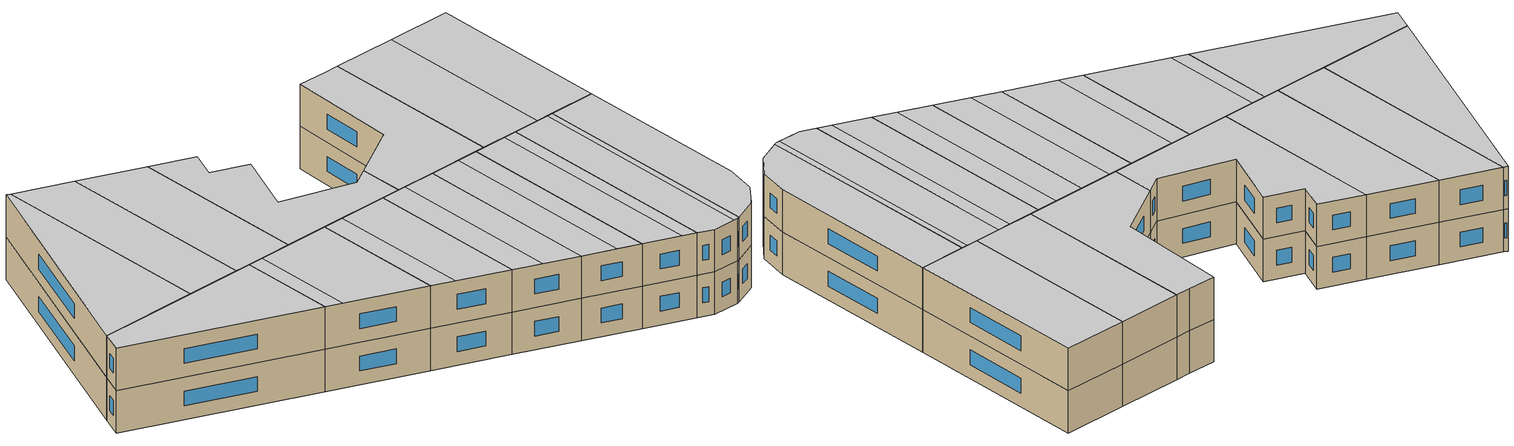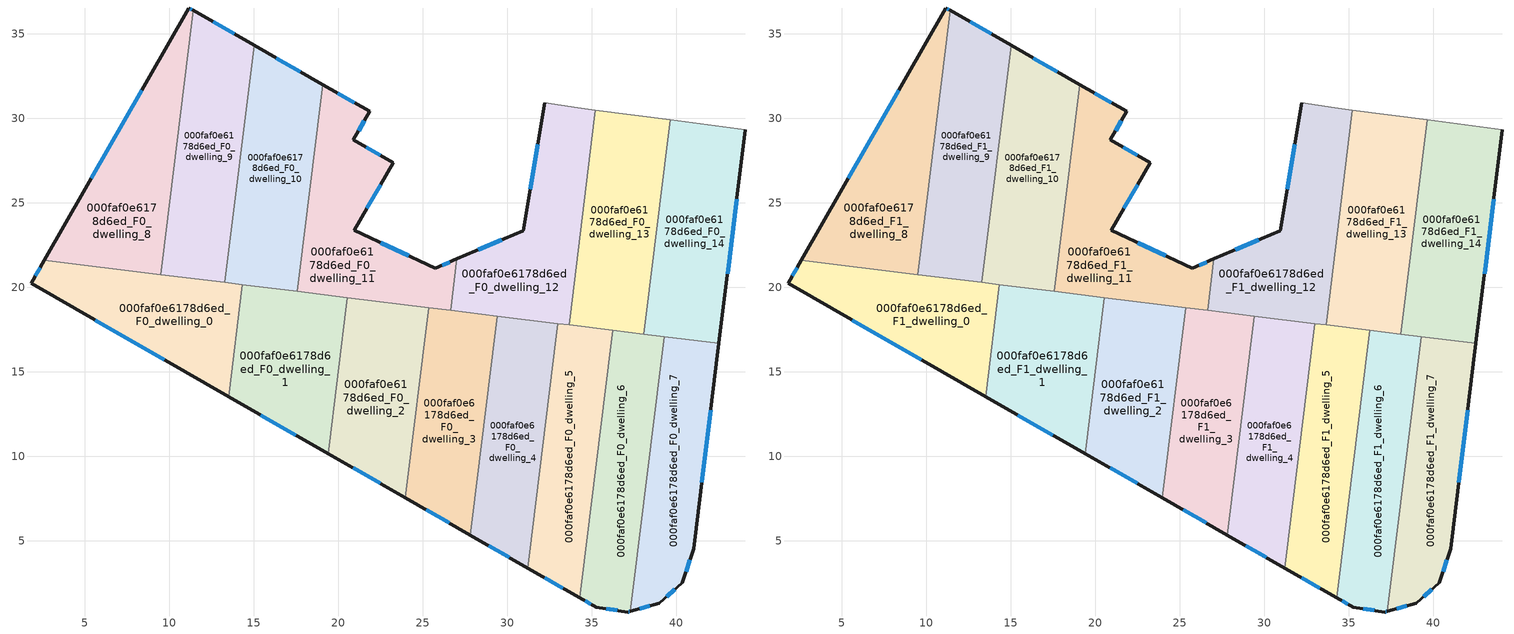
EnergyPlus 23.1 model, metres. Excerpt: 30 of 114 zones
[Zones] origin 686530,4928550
000faf0e6178d6ed_F0_dwelling_0
 floor ground (EU_floor_Construction): 14.34,20.16 13.53,13.54 1.84,20.24 2.62,21.61 z0
 wall outside (EU_wall_Construction): 2.62,21.61 1.84,20.24 13.53,13.54 z0:3
 wall to 000faf0e6178d6ed_F0_dwelling_1 (EU_wall_Construction): 13.53,13.54 14.34,20.16 z0:3
 wall to 000faf0e6178d6ed_F0_dwelling_8 (EU_wall_Construction): 9.51,20.76 2.62,21.61 z0:3
 wall to 000faf0e6178d6ed_F0_dwelling_9 (EU_wall_Construction): 13.3,20.29 9.51,20.76 z0:3
 wall to 000faf0e6178d6ed_F0_dwelling_10 (EU_wall_Construction): 14.34,20.16 13.3,20.29 z0:3
 window (EU_Window_Construction): 5.64,18.06 9.73,15.72 / 2.37,21.16 2.1,20.68 z0.98:2.02
000faf0e6178d6ed_F0_dwelling_1
 floor ground (EU_floor_Construction): 20.55,19.39 19.41,10.16 13.53,13.54 14.34,20.16 z0
 wall outside (EU_wall_Construction): 13.53,13.54 19.41,10.16 z0:3
 wall to 000faf0e6178d6ed_F0_dwelling_2 (EU_wall_Construction): 19.41,10.16 20.55,19.39 z0:3
 wall to 000faf0e6178d6ed_F0_dwelling_10 (EU_wall_Construction): 17.58,19.76 14.34,20.16 z0:3
 wall to 000faf0e6178d6ed_F0_dwelling_11 (EU_wall_Construction): 20.55,19.39 17.58,19.76 z0:3
 window (EU_Window_Construction): 15.44,12.44 17.5,11.26 z0.98:2.02
000faf0e6178d6ed_F0_dwelling_10
 floor ground (EU_floor_Construction): 19.09,32 17.58,19.76 13.3,20.29 15.03,34.32 z0
 wall outside (EU_wall_Construction): 19.09,32 15.03,34.32 z0:3
 wall to 000faf0e6178d6ed_F0_dwelling_9 (EU_wall_Construction): 15.03,34.32 13.3,20.29 z0:3
 wall to 000faf0e6178d6ed_F0_dwelling_11 (EU_wall_Construction): 17.58,19.76 19.09,32 z0:3
 window (EU_Window_Construction): 17.77,32.76 16.35,33.57 z0.98:2.02
000faf0e6178d6ed_F0_dwelling_11
 floor ground (EU_floor_Construction): 21.87,30.41 20.9,28.73 23.26,27.38 20.96,23.37 25.74,21.13 27.03,21.68 26.66,18.64 17.58,19.76 19.09,32 z0
 wall outside (EU_wall_Construction): 27.03,21.68 25.74,21.13 20.96,23.37 23.26,27.38 20.9,28.73 21.87,30.41 19.09,32 z0:3
 wall to 000faf0e6178d6ed_F0_dwelling_12 (EU_wall_Construction): 26.66,18.64 27.03,21.68 z0:3
 wall to 000faf0e6178d6ed_F0_dwelling_2 (EU_wall_Construction): 20.55,19.39 25.36,18.8 z0:3
 wall to 000faf0e6178d6ed_F0_dwelling_3 (EU_wall_Construction): 25.36,18.8 26.66,18.64 z0:3
 window (EU_Window_Construction): 21.71,24.67 22.51,26.07 / 24.19,21.86 22.52,22.64 / 26.61,21.5 26.16,21.31 / 20.97,30.93 20,31.48 / 21.22,29.27 21.56,29.86 / 22.49,27.82 21.67,28.29 z0.98:2.02
000faf0e6178d6ed_F0_dwelling_12
 floor ground (EU_floor_Construction): 35.23,30.48 33.67,17.78 26.66,18.64 27.03,21.68 30.97,23.36 32.24,30.91 34.18,30.62 z0
 wall outside (EU_wall_Construction): 32.24,30.91 30.97,23.36 27.03,21.68 z0:3
 wall adiabatic (EU_wall_Construction): 35.23,30.48 34.18,30.62 32.24,30.91 z0:3
 wall to 000faf0e6178d6ed_F0_dwelling_13 (EU_wall_Construction): 33.67,17.78 35.23,30.48 z0:3
 wall to 000faf0e6178d6ed_F0_dwelling_4 (EU_wall_Construction): 29.42,18.3 33.01,17.86 z0:3
 wall to 000faf0e6178d6ed_F0_dwelling_3 (EU_wall_Construction): 26.66,18.64 29.42,18.3 z0:3
 wall to 000faf0e6178d6ed_F0_dwelling_5 (EU_wall_Construction): 33.01,17.86 33.67,17.78 z0:3
 window (EU_Window_Construction): 29.69,22.81 28.31,22.22 / 31.83,28.45 31.39,25.81 z0.98:2.02
000faf0e6178d6ed_F0_dwelling_13
 floor ground (EU_floor_Construction): 39.66,29.91 38.1,17.23 33.67,17.78 35.23,30.48 z0
 wall adiabatic (EU_wall_Construction): 39.66,29.91 35.23,30.48 z0:3
 wall to 000faf0e6178d6ed_F0_dwelling_14 (EU_wall_Construction): 38.1,17.23 39.66,29.91 z0:3
 wall to 000faf0e6178d6ed_F0_dwelling_5 (EU_wall_Construction): 33.67,17.78 36.26,17.46 z0:3
 wall to 000faf0e6178d6ed_F0_dwelling_6 (EU_wall_Construction): 36.26,17.46 38.1,17.23 z0:3
000faf0e6178d6ed_F0_dwelling_14
 floor ground (EU_floor_Construction): 44.1,29.34 42.54,16.68 38.1,17.23 39.66,29.91 z0
 wall outside (EU_wall_Construction): 42.54,16.68 44.1,29.34 z0:3
 wall adiabatic (EU_wall_Construction): 44.1,29.34 39.66,29.91 z0:3
 wall to 000faf0e6178d6ed_F0_dwelling_7 (EU_wall_Construction): 39.3,17.08 42.54,16.68 z0:3
 wall to 000faf0e6178d6ed_F0_dwelling_6 (EU_wall_Construction): 38.1,17.23 39.3,17.08 z0:3
 window (EU_Window_Construction): 43.05,20.8 43.59,25.22 z0.98:2.02
000faf0e6178d6ed_F0_dwelling_2
 floor ground (EU_floor_Construction): 25.36,18.8 23.97,7.55 19.41,10.16 20.55,19.39 z0
 wall outside (EU_wall_Construction): 19.41,10.16 23.97,7.55 z0:3
 wall to 000faf0e6178d6ed_F0_dwelling_3 (EU_wall_Construction): 23.97,7.55 25.36,18.8 z0:3
 window (EU_Window_Construction): 20.9,9.31 22.49,8.4 z0.98:2.02
000faf0e6178d6ed_F0_dwelling_3
 floor ground (EU_floor_Construction): 29.43,18.3 27.83,5.34 23.97,7.55 25.36,18.8 z0
 wall outside (EU_wall_Construction): 23.97,7.55 27.83,5.34 z0:3
 wall to 000faf0e6178d6ed_F0_dwelling_4 (EU_wall_Construction): 27.83,5.34 29.43,18.3 z0:3
 window (EU_Window_Construction): 25.23,6.83 26.57,6.06 z0.98:2.02
000faf0e6178d6ed_F0_dwelling_4
 floor ground (EU_floor_Construction): 33.01,17.86 31.23,3.39 27.83,5.34 29.43,18.3 z0
 wall outside (EU_wall_Construction): 27.83,5.34 31.23,3.39 z0:3
 wall to 000faf0e6178d6ed_F0_dwelling_5 (EU_wall_Construction): 31.23,3.39 33.01,17.86 z0:3
 window (EU_Window_Construction): 28.93,4.7 30.12,4.02 z0.98:2.02
000faf0e6178d6ed_F0_dwelling_5
 floor ground (EU_floor_Construction): 36.26,17.46 34.31,1.62 31.23,3.39 33.01,17.86 z0
 wall outside (EU_wall_Construction): 31.23,3.39 34.31,1.62 z0:3
 wall to 000faf0e6178d6ed_F0_dwelling_6 (EU_wall_Construction): 34.31,1.62 36.26,17.46 z0:3
 window (EU_Window_Construction): 32.23,2.81 33.31,2.19 z0.98:2.02
000faf0e6178d6ed_F0_dwelling_6
 floor ground (EU_floor_Construction): 39.3,17.08 37.3,0.83 37.14,0.79 35.27,1.07 34.31,1.62 36.26,17.46 z0
 wall outside (EU_wall_Construction): 34.31,1.62 35.27,1.07 37.14,0.79 37.3,0.83 z0:3
 wall to 000faf0e6178d6ed_F0_dwelling_7 (EU_wall_Construction): 37.3,0.83 39.3,17.08 z0:3
 window (EU_Window_Construction): 37.19,0.8 37.25,0.82 / 35.88,0.98 36.53,0.88 / 34.62,1.44 34.96,1.25 z0.98:2.02
000faf0e6178d6ed_F0_dwelling_7
 floor ground (EU_floor_Construction): 42.54,16.68 41.04,4.53 40.38,2.52 39.01,1.31 37.3,0.83 39.3,17.08 z0
 wall outside (EU_wall_Construction): 37.3,0.83 39.01,1.31 40.38,2.52 41.04,4.53 42.54,16.68 z0:3
 window (EU_Window_Construction): 41.53,8.48 42.05,12.73 / 40.6,3.17 40.83,3.87 / 39.46,1.7 39.94,2.13 / 37.85,0.99 38.45,1.15 z0.98:2.02
000faf0e6178d6ed_F0_dwelling_8
 floor ground (EU_floor_Construction): 11.44,36.38 9.51,20.76 2.62,21.61 11.18,36.53 z0
 wall outside (EU_wall_Construction): 11.44,36.38 11.18,36.53 2.62,21.61 z0:3
 wall to 000faf0e6178d6ed_F0_dwelling_9 (EU_wall_Construction): 9.51,20.76 11.44,36.38 z0:3
 window (EU_Window_Construction): 8.4,31.67 5.41,26.46 / 11.35,36.43 11.26,36.48 z0.98:2.02
000faf0e6178d6ed_F0_dwelling_9
 floor ground (EU_floor_Construction): 15.03,34.32 13.3,20.29 9.51,20.76 11.44,36.38 z0
 wall outside (EU_wall_Construction): 15.03,34.32 11.44,36.38 z0:3
 window (EU_Window_Construction): 13.86,34.99 12.61,35.71 z0.98:2.02
000faf0e6178d6ed_F1_dwelling_0
 floor to 000faf0e6178d6ed_F0_dwelling_0 (EU_floor_Construction): 14.34,20.16 13.53,13.54 1.84,20.24 2.62,21.61 z3
 wall outside (EU_wall_Construction): 2.62,21.61 1.84,20.24 13.53,13.54 z3:6
 wall to 000faf0e6178d6ed_F1_dwelling_1 (EU_wall_Construction): 13.53,13.54 14.34,20.16 z3:6
 wall to 000faf0e6178d6ed_F1_dwelling_8 (EU_wall_Construction): 9.51,20.76 2.62,21.61 z3:6
 wall to 000faf0e6178d6ed_F1_dwelling_9 (EU_wall_Construction): 13.3,20.29 9.51,20.76 z3:6
 wall to 000faf0e6178d6ed_F1_dwelling_10 (EU_wall_Construction): 14.34,20.16 13.3,20.29 z3:6
 window (EU_Window_Construction): 5.64,18.06 9.73,15.72 / 2.37,21.16 2.1,20.68 z3.98:5.02
 ceiling to 000faf0e6178d6ed_F2_dwelling_0 (EU_floor_Construction): 13.53,13.54 14.34,20.16 2.62,21.61 1.84,20.24 z6
000faf0e6178d6ed_F1_dwelling_1
 floor to 000faf0e6178d6ed_F0_dwelling_1 (EU_floor_Construction): 20.55,19.39 19.41,10.16 13.53,13.54 14.34,20.16 z3
 wall outside (EU_wall_Construction): 13.53,13.54 19.41,10.16 z3:6
 wall to 000faf0e6178d6ed_F1_dwelling_2 (EU_wall_Construction): 19.41,10.16 20.55,19.39 z3:6
 wall to 000faf0e6178d6ed_F1_dwelling_10 (EU_wall_Construction): 17.58,19.76 14.34,20.16 z3:6
 wall to 000faf0e6178d6ed_F1_dwelling_11 (EU_wall_Construction): 20.55,19.39 17.58,19.76 z3:6
 window (EU_Window_Construction): 15.44,12.44 17.5,11.26 z3.98:5.02
 ceiling to 000faf0e6178d6ed_F2_dwelling_0 (EU_floor_Construction): 14.5,12.98 15.37,20.03 14.34,20.16 13.53,13.54 z6
 ceiling adiabatic (EU_roof_Construction): 19.41,10.16 20.55,19.39 15.37,20.03 14.5,12.98 z6
000faf0e6178d6ed_F1_dwelling_10
 floor to 000faf0e6178d6ed_F0_dwelling_10 (EU_floor_Construction): 19.09,32 17.58,19.76 13.3,20.29 15.03,34.32 z3
 wall outside (EU_wall_Construction): 19.09,32 15.03,34.32 z3:6
 wall to 000faf0e6178d6ed_F1_dwelling_9 (EU_wall_Construction): 15.03,34.32 13.3,20.29 z3:6
 wall to 000faf0e6178d6ed_F1_dwelling_11 (EU_wall_Construction): 17.58,19.76 19.09,32 z3:6
 window (EU_Window_Construction): 17.77,32.76 16.35,33.57 z3.98:5.02
 ceiling to 000faf0e6178d6ed_F2_dwelling_9 (EU_floor_Construction): 17.58,19.76 19.09,32 15.03,34.32 13.3,20.29 z6
000faf0e6178d6ed_F1_dwelling_11
 floor to 000faf0e6178d6ed_F0_dwelling_11 (EU_floor_Construction): 21.87,30.41 20.9,28.73 23.26,27.38 20.96,23.37 25.74,21.13 27.03,21.68 26.66,18.64 17.58,19.76 19.09,32 z3
 wall outside (EU_wall_Construction): 27.03,21.68 25.74,21.13 20.96,23.37 23.26,27.38 20.9,28.73 21.87,30.41 19.09,32 z3:6
 wall to 000faf0e6178d6ed_F1_dwelling_12 (EU_wall_Construction): 26.66,18.64 27.03,21.68 z3:6
 wall to 000faf0e6178d6ed_F1_dwelling_2 (EU_wall_Construction): 20.55,19.39 25.36,18.8 z3:6
 wall to 000faf0e6178d6ed_F1_dwelling_3 (EU_wall_Construction): 25.36,18.8 26.66,18.64 z3:6
 window (EU_Window_Construction): 21.71,24.67 22.51,26.07 / 24.19,21.86 22.52,22.64 / 26.61,21.5 26.16,21.31 / 20.97,30.93 20,31.48 / 21.22,29.27 21.56,29.86 / 22.49,27.82 21.67,28.29 z3.98:5.02
 ceiling to 000faf0e6178d6ed_F2_dwelling_10 (EU_floor_Construction): 26.66,18.64 27.03,21.68 25.74,21.13 20.96,23.37 23.26,27.38 20.9,28.73 21.87,30.41 19.09,32 17.58,19.76 z6
000faf0e6178d6ed_F1_dwelling_12
 floor to 000faf0e6178d6ed_F0_dwelling_12 (EU_floor_Construction): 35.23,30.48 33.67,17.78 26.66,18.64 27.03,21.68 30.97,23.36 32.24,30.91 34.18,30.62 z3
 wall outside (EU_wall_Construction): 32.24,30.91 30.97,23.36 27.03,21.68 z3:6
 wall adiabatic (EU_wall_Construction): 35.23,30.48 34.18,30.62 32.24,30.91 z3:6
 wall to 000faf0e6178d6ed_F1_dwelling_13 (EU_wall_Construction): 33.67,17.78 35.23,30.48 z3:6
 wall to 000faf0e6178d6ed_F1_dwelling_4 (EU_wall_Construction): 29.42,18.3 33.01,17.86 z3:6
 wall to 000faf0e6178d6ed_F1_dwelling_3 (EU_wall_Construction): 26.66,18.64 29.42,18.3 z3:6
 wall to 000faf0e6178d6ed_F1_dwelling_5 (EU_wall_Construction): 33.01,17.86 33.67,17.78 z3:6
 window (EU_Window_Construction): 29.69,22.81 28.31,22.22 / 31.83,28.45 31.39,25.81 z3.98:5.02
 ceiling to 000faf0e6178d6ed_F2_dwelling_11 (EU_floor_Construction): 33.67,17.78 35.23,30.48 34.18,30.62 32.24,30.91 30.97,23.36 27.03,21.68 26.66,18.64 z6
000faf0e6178d6ed_F1_dwelling_13
 floor to 000faf0e6178d6ed_F0_dwelling_13 (EU_floor_Construction): 39.66,29.91 38.1,17.23 33.67,17.78 35.23,30.48 z3
 wall adiabatic (EU_wall_Construction): 39.66,29.91 35.23,30.48 z3:6
 wall to 000faf0e6178d6ed_F1_dwelling_14 (EU_wall_Construction): 38.1,17.23 39.66,29.91 z3:6
 wall to 000faf0e6178d6ed_F1_dwelling_5 (EU_wall_Construction): 33.67,17.78 36.26,17.46 z3:6
 wall to 000faf0e6178d6ed_F1_dwelling_6 (EU_wall_Construction): 36.26,17.46 38.1,17.23 z3:6
 ceiling to 000faf0e6178d6ed_F2_dwelling_12 (EU_floor_Construction): 38.1,17.23 39.66,29.91 35.23,30.48 33.67,17.78 z6
000faf0e6178d6ed_F1_dwelling_14
 floor to 000faf0e6178d6ed_F0_dwelling_14 (EU_floor_Construction): 44.1,29.34 42.54,16.68 38.1,17.23 39.66,29.91 z3
 wall outside (EU_wall_Construction): 42.54,16.68 44.1,29.34 z3:6
 wall adiabatic (EU_wall_Construction): 44.1,29.34 39.66,29.91 z3:6
 wall to 000faf0e6178d6ed_F1_dwelling_7 (EU_wall_Construction): 39.3,17.08 42.54,16.68 z3:6
 wall to 000faf0e6178d6ed_F1_dwelling_6 (EU_wall_Construction): 38.1,17.23 39.3,17.08 z3:6
 window (EU_Window_Construction): 43.05,20.8 43.59,25.22 z3.98:5.02
 ceiling to 000faf0e6178d6ed_F2_dwelling_13 (EU_floor_Construction): 42.54,16.68 44.1,29.34 39.66,29.91 38.1,17.23 z6
000faf0e6178d6ed_F1_dwelling_2
 floor to 000faf0e6178d6ed_F0_dwelling_2 (EU_floor_Construction): 25.36,18.8 23.97,7.55 19.41,10.16 20.55,19.39 z3
 wall outside (EU_wall_Construction): 19.41,10.16 23.97,7.55 z3:6
 wall to 000faf0e6178d6ed_F1_dwelling_3 (EU_wall_Construction): 23.97,7.55 25.36,18.8 z3:6
 window (EU_Window_Construction): 20.9,9.31 22.49,8.4 z3.98:5.02
 ceiling to 000faf0e6178d6ed_F2_dwelling_2 (EU_floor_Construction): 23.97,7.55 25.36,18.8 22.03,19.21 20.81,9.36 z6
 ceiling to 000faf0e6178d6ed_F2_dwelling_1 (EU_floor_Construction): 20.81,9.36 22.03,19.21 20.55,19.39 19.41,10.16 z6
000faf0e6178d6ed_F1_dwelling_3
 floor to 000faf0e6178d6ed_F0_dwelling_3 (EU_floor_Construction): 29.43,18.3 27.83,5.34 23.97,7.55 25.36,18.8 z3
 wall outside (EU_wall_Construction): 23.97,7.55 27.83,5.34 z3:6
 wall to 000faf0e6178d6ed_F1_dwelling_4 (EU_wall_Construction): 27.83,5.34 29.43,18.3 z3:6
 window (EU_Window_Construction): 25.23,6.83 26.57,6.06 z3.98:5.02
 ceiling to 000faf0e6178d6ed_F2_dwelling_3 (EU_floor_Construction): 27.83,5.34 29.42,18.3 27.17,18.58 25.69,6.56 z6
 ceiling to 000faf0e6178d6ed_F2_dwelling_2 (EU_floor_Construction): 25.69,6.56 27.17,18.58 25.36,18.8 23.97,7.55 z6
000faf0e6178d6ed_F1_dwelling_4
 floor to 000faf0e6178d6ed_F0_dwelling_4 (EU_floor_Construction): 33.01,17.86 31.23,3.39 27.83,5.34 29.43,18.3 z3
 wall outside (EU_wall_Construction): 27.83,5.34 31.23,3.39 z3:6
 wall to 000faf0e6178d6ed_F1_dwelling_5 (EU_wall_Construction): 31.23,3.39 33.01,17.86 z3:6
 window (EU_Window_Construction): 28.93,4.7 30.12,4.02 z3.98:5.02
 ceiling to 000faf0e6178d6ed_F2_dwelling_3 (EU_floor_Construction): 29.82,4.2 31.52,18.04 29.42,18.3 27.83,5.34 z6
 ceiling to 000faf0e6178d6ed_F2_dwelling_4 (EU_floor_Construction): 31.23,3.39 33.01,17.86 31.52,18.04 29.82,4.2 z6
000faf0e6178d6ed_F1_dwelling_5
 floor to 000faf0e6178d6ed_F0_dwelling_5 (EU_floor_Construction): 36.26,17.46 34.31,1.62 31.23,3.39 33.01,17.86 z3
 wall outside (EU_wall_Construction): 31.23,3.39 34.31,1.62 z3:6
 wall to 000faf0e6178d6ed_F1_dwelling_6 (EU_wall_Construction): 34.31,1.62 36.26,17.46 z3:6
 window (EU_Window_Construction): 32.23,2.81 33.31,2.19 z3.98:5.02
 ceiling to 000faf0e6178d6ed_F2_dwelling_5 (EU_floor_Construction): 34.31,1.62 36.26,17.46 35.36,17.57 33.46,2.11 z6
 ceiling to 000faf0e6178d6ed_F2_dwelling_4 (EU_floor_Construction): 33.46,2.11 35.36,17.57 33.01,17.86 31.23,3.39 z6
000faf0e6178d6ed_F1_dwelling_6
 floor to 000faf0e6178d6ed_F0_dwelling_6 (EU_floor_Construction): 39.3,17.08 37.3,0.83 37.14,0.79 35.27,1.07 34.31,1.62 36.26,17.46 z3
 wall outside (EU_wall_Construction): 34.31,1.62 35.27,1.07 37.14,0.79 37.3,0.83 z3:6
 wall to 000faf0e6178d6ed_F1_dwelling_7 (EU_wall_Construction): 37.3,0.83 39.3,17.08 z3:6
 window (EU_Window_Construction): 37.19,0.8 37.25,0.82 / 35.88,0.98 36.53,0.88 / 34.62,1.44 34.96,1.25 z3.98:5.02
 ceiling to 000faf0e6178d6ed_F2_dwelling_5 (EU_floor_Construction): 36.86,0.83 38.87,17.13 36.26,17.46 34.31,1.62 35.27,1.07 z6
 ceiling to 000faf0e6178d6ed_F2_dwelling_6 (EU_floor_Construction): 37.3,0.83 39.3,17.08 38.87,17.13 36.86,0.83 37.14,0.79 z6
000faf0e6178d6ed_F1_dwelling_7
 floor to 000faf0e6178d6ed_F0_dwelling_7 (EU_floor_Construction): 42.54,16.68 41.04,4.53 40.38,2.52 39.01,1.31 37.3,0.83 39.3,17.08 z3
 wall outside (EU_wall_Construction): 37.3,0.83 39.01,1.31 40.38,2.52 41.04,4.53 42.54,16.68 z3:6
 window (EU_Window_Construction): 41.53,8.48 42.05,12.73 / 40.6,3.17 40.83,3.87 / 39.46,1.7 39.94,2.13 / 37.85,0.99 38.45,1.15 z3.98:5.02
 ceiling to 000faf0e6178d6ed_F2_dwelling_6 (EU_floor_Construction): 40.38,2.52 41.04,4.53 42.54,16.68 39.3,17.08 37.3,0.83 39.01,1.31 z6
000faf0e6178d6ed_F1_dwelling_8
 floor to 000faf0e6178d6ed_F0_dwelling_8 (EU_floor_Construction): 11.44,36.38 9.51,20.76 2.62,21.61 11.18,36.53 z3
 wall outside (EU_wall_Construction): 11.44,36.38 11.18,36.53 2.62,21.61 z3:6
 wall to 000faf0e6178d6ed_F1_dwelling_9 (EU_wall_Construction): 9.51,20.76 11.44,36.38 z3:6
 window (EU_Window_Construction): 8.4,31.67 5.41,26.46 / 11.35,36.43 11.26,36.48 z3.98:5.02
 ceiling to 000faf0e6178d6ed_F2_dwelling_7 (EU_floor_Construction): 9.51,20.76 11.44,36.38 11.18,36.53 2.62,21.61 z6
000faf0e6178d6ed_F1_dwelling_9
 floor to 000faf0e6178d6ed_F0_dwelling_9 (EU_floor_Construction): 15.03,34.32 13.3,20.29 9.51,20.76 11.44,36.38 z3
 wall outside (EU_wall_Construction): 15.03,34.32 11.44,36.38 z3:6
 window (EU_Window_Construction): 13.86,34.99 12.61,35.71 z3.98:5.02
 ceiling to 000faf0e6178d6ed_F2_dwelling_8 (EU_floor_Construction): 13.3,20.29 15.03,34.32 11.44,36.38 9.51,20.76 z6
[Building]
EU S2 Campaign: North Axis=0; Terrain=City; Solar Distribution=FullExterior
[Site:Location]
Bologna: Latitude=44.5; Longitude=11.25; Time Zone=1; Elevation=37
[SizingPeriod:WeatherFileDays]
AnnualSizingPeriod: Begin Month=1; Begin Day of Month=1; End Month=12; End Day of Month=31; Day of Week for Start Day=Monday; Use Weather File Daylight Saving Period=No; Use Weather File Rain and Snow Indicators=No
[MATERIAL]
EU_InternalMass_Material: Roughness=MediumRough; Thickness=0.1; Conductivity=1; Density=1800; Specific Heat=900; Thermal Absorptance=0.9; Solar Absorptance=0.7; Visible Absorptance=0.7
[MATERIAL:NOMASS] Roughness=MediumRough; Thermal Absorptance=0.9; Solar Absorptance=0.7; Visible Absorptance=0.7
Name | Thermal Resistance
EU_wall_NoMass | 0.905828
EU_roof_NoMass | 0.37593
EU_floor_NoMass | 0.67114
[WINDOWMATERIAL:SIMPLEGLAZINGSYSTEM]
EU_Window_SimpleGlazing: UFactor=4.52486; Solar Heat Gain Coefficient=0.85; Visible Transmittance=0.85
[CONSTRUCTION]
EU_wall_Construction: EU_wall_NoMass
EU_roof_Construction: EU_roof_NoMass
EU_floor_Construction: EU_floor_NoMass
EU_Window_Construction: EU_Window_SimpleGlazing
EU_InternalMass_Construction: EU_InternalMass_Material
[ZONE] Type=1; Multiplier=1; Ceiling Height=autocalculate; Floor Area=autocalculate; Part of Total Floor Area=Yes
Name | Volume
000faf0e6178d6ed_F0_dwelling_0; 000faf0e6178d6ed_F1_dwelling_0; 000faf0e6178d6ed_F0_dwelling_2; 000faf0e6178d6ed_F1_dwelling_2 | 149.933
000faf0e6178d6ed_F0_dwelling_1; 000faf0e6178d6ed_F1_dwelling_1 | 149.938
000faf0e6178d6ed_F0_dwelling_10; 000faf0e6178d6ed_F1_dwelling_10 | 171.323
000faf0e6178d6ed_F0_dwelling_11; 000faf0e6178d6ed_F1_dwelling_11 | 171.354
000faf0e6178d6ed_F0_dwelling_12; 000faf0e6178d6ed_F1_dwelling_12 | 171.339
000faf0e6178d6ed_F0_dwelling_13; 000faf0e6178d6ed_F1_dwelling_13 | 171.333
000faf0e6178d6ed_F0_dwelling_14; 000faf0e6178d6ed_F1_dwelling_14 | 171.361
000faf0e6178d6ed_F0_dwelling_3; 000faf0e6178d6ed_F1_dwelling_3 | 149.939
000faf0e6178d6ed_F0_dwelling_4; 000faf0e6178d6ed_F1_dwelling_4 | 149.908
000faf0e6178d6ed_F0_dwelling_5; 000faf0e6178d6ed_F1_dwelling_5 | 149.913
000faf0e6178d6ed_F0_dwelling_6; 000faf0e6178d6ed_F1_dwelling_6 | 149.96
000faf0e6178d6ed_F0_dwelling_7; 000faf0e6178d6ed_F1_dwelling_7 | 149.922
000faf0e6178d6ed_F0_dwelling_8; 000faf0e6178d6ed_F1_dwelling_8 | 171.341
000faf0e6178d6ed_F0_dwelling_9; 000faf0e6178d6ed_F1_dwelling_9 | 171.36
[INTERNALMASS] Construction=EU_InternalMass_Construction
Name | Zone or ZoneList | Surface Area
000faf0e6178d6ed_F0_dwelling_0_EU_InternalMass | 000faf0e6178d6ed_F0_dwelling_0 | 49.9779
000faf0e6178d6ed_F0_dwelling_1_EU_InternalMass | 000faf0e6178d6ed_F0_dwelling_1 | 49.9792
000faf0e6178d6ed_F0_dwelling_2_EU_InternalMass | 000faf0e6178d6ed_F0_dwelling_2 | 49.9776
000faf0e6178d6ed_F0_dwelling_3_EU_InternalMass | 000faf0e6178d6ed_F0_dwelling_3 | 49.9803
000faf0e6178d6ed_F0_dwelling_4_EU_InternalMass | 000faf0e6178d6ed_F0_dwelling_4 | 49.969
000faf0e6178d6ed_F0_dwelling_5_EU_InternalMass | 000faf0e6178d6ed_F0_dwelling_5 | 49.9707
000faf0e6178d6ed_F0_dwelling_6_EU_InternalMass | 000faf0e6178d6ed_F0_dwelling_6 | 49.9873
000faf0e6178d6ed_F0_dwelling_7_EU_InternalMass | 000faf0e6178d6ed_F0_dwelling_7 | 49.9742
000faf0e6178d6ed_F0_dwelling_8_EU_InternalMass | 000faf0e6178d6ed_F0_dwelling_8 | 57.1139
000faf0e6178d6ed_F0_dwelling_9_EU_InternalMass | 000faf0e6178d6ed_F0_dwelling_9 | 57.1201
000faf0e6178d6ed_F0_dwelling_10_EU_InternalMass | 000faf0e6178d6ed_F0_dwelling_10 | 57.1074
000faf0e6178d6ed_F0_dwelling_11_EU_InternalMass | 000faf0e6178d6ed_F0_dwelling_11 | 57.1184
000faf0e6178d6ed_F0_dwelling_12_EU_InternalMass | 000faf0e6178d6ed_F0_dwelling_12 | 57.1137
000faf0e6178d6ed_F0_dwelling_13_EU_InternalMass | 000faf0e6178d6ed_F0_dwelling_13 | 57.1109
000faf0e6178d6ed_F0_dwelling_14_EU_InternalMass | 000faf0e6178d6ed_F0_dwelling_14 | 57.1206
000faf0e6178d6ed_F1_dwelling_0_EU_InternalMass | 000faf0e6178d6ed_F1_dwelling_0 | 49.9779
000faf0e6178d6ed_F1_dwelling_1_EU_InternalMass | 000faf0e6178d6ed_F1_dwelling_1 | 49.9792
000faf0e6178d6ed_F1_dwelling_2_EU_InternalMass | 000faf0e6178d6ed_F1_dwelling_2 | 49.9776
000faf0e6178d6ed_F1_dwelling_3_EU_InternalMass | 000faf0e6178d6ed_F1_dwelling_3 | 49.9803
000faf0e6178d6ed_F1_dwelling_4_EU_InternalMass | 000faf0e6178d6ed_F1_dwelling_4 | 49.969
000faf0e6178d6ed_F1_dwelling_5_EU_InternalMass | 000faf0e6178d6ed_F1_dwelling_5 | 49.9707
000faf0e6178d6ed_F1_dwelling_6_EU_InternalMass | 000faf0e6178d6ed_F1_dwelling_6 | 49.9873
000faf0e6178d6ed_F1_dwelling_7_EU_InternalMass | 000faf0e6178d6ed_F1_dwelling_7 | 49.9742
000faf0e6178d6ed_F1_dwelling_8_EU_InternalMass | 000faf0e6178d6ed_F1_dwelling_8 | 57.1139
000faf0e6178d6ed_F1_dwelling_9_EU_InternalMass | 000faf0e6178d6ed_F1_dwelling_9 | 57.1201
000faf0e6178d6ed_F1_dwelling_10_EU_InternalMass | 000faf0e6178d6ed_F1_dwelling_10 | 57.1074
000faf0e6178d6ed_F1_dwelling_11_EU_InternalMass | 000faf0e6178d6ed_F1_dwelling_11 | 57.1184
000faf0e6178d6ed_F1_dwelling_12_EU_InternalMass | 000faf0e6178d6ed_F1_dwelling_12 | 57.1137
000faf0e6178d6ed_F1_dwelling_13_EU_InternalMass | 000faf0e6178d6ed_F1_dwelling_13 | 57.1109
000faf0e6178d6ed_F1_dwelling_14_EU_InternalMass | 000faf0e6178d6ed_F1_dwelling_14 | 57.1206
[OTHEREQUIPMENT] Fuel Type=Electricity; Design Level Calculation Method=Watts/Area; Power per Zone Floor Area=1; Fraction Latent=0; Fraction Radiant=0; Fraction Lost=0; Carbon Dioxide Generation Rate=0; EndUse Subcategory=EU_Step8_InternalGains
Name | Zone or ZoneList or Space or SpaceList | Schedule
EU_Step8_InternalGain_000faf0e6178d6ed_F0_dwelling_0_f000 | 000faf0e6178d6ed_F0_dwelling_0 | EU_Step8_GainSchedule_000faf0e6178d6ed_F0_dwelling_0_f000
EU_Step8_InternalGain_000faf0e6178d6ed_F0_dwelling_1_f000 | 000faf0e6178d6ed_F0_dwelling_1 | EU_Step8_GainSchedule_000faf0e6178d6ed_F0_dwelling_1_f000
EU_Step8_InternalGain_000faf0e6178d6ed_F0_dwelling_2_f000 | 000faf0e6178d6ed_F0_dwelling_2 | EU_Step8_GainSchedule_000faf0e6178d6ed_F0_dwelling_2_f000
EU_Step8_InternalGain_000faf0e6178d6ed_F0_dwelling_3_f000 | 000faf0e6178d6ed_F0_dwelling_3 | EU_Step8_GainSchedule_000faf0e6178d6ed_F0_dwelling_3_f000
EU_Step8_InternalGain_000faf0e6178d6ed_F0_dwelling_4_f000 | 000faf0e6178d6ed_F0_dwelling_4 | EU_Step8_GainSchedule_000faf0e6178d6ed_F0_dwelling_4_f000
EU_Step8_InternalGain_000faf0e6178d6ed_F0_dwelling_5_f000 | 000faf0e6178d6ed_F0_dwelling_5 | EU_Step8_GainSchedule_000faf0e6178d6ed_F0_dwelling_5_f000
EU_Step8_InternalGain_000faf0e6178d6ed_F0_dwelling_6_f000 | 000faf0e6178d6ed_F0_dwelling_6 | EU_Step8_GainSchedule_000faf0e6178d6ed_F0_dwelling_6_f000
EU_Step8_InternalGain_000faf0e6178d6ed_F0_dwelling_7_f000 | 000faf0e6178d6ed_F0_dwelling_7 | EU_Step8_GainSchedule_000faf0e6178d6ed_F0_dwelling_7_f000
EU_Step8_InternalGain_000faf0e6178d6ed_F0_dwelling_8_f000 | 000faf0e6178d6ed_F0_dwelling_8 | EU_Step8_GainSchedule_000faf0e6178d6ed_F0_dwelling_8_f000
EU_Step8_InternalGain_000faf0e6178d6ed_F0_dwelling_9_f000 | 000faf0e6178d6ed_F0_dwelling_9 | EU_Step8_GainSchedule_000faf0e6178d6ed_F0_dwelling_9_f000
EU_Step8_InternalGain_000faf0e6178d6ed_F0_dwelling_10_f000 | 000faf0e6178d6ed_F0_dwelling_10 | EU_Step8_GainSchedule_000faf0e6178d6ed_F0_dwelling_10_f000
EU_Step8_InternalGain_000faf0e6178d6ed_F0_dwelling_11_f000 | 000faf0e6178d6ed_F0_dwelling_11 | EU_Step8_GainSchedule_000faf0e6178d6ed_F0_dwelling_11_f000
EU_Step8_InternalGain_000faf0e6178d6ed_F0_dwelling_12_f000 | 000faf0e6178d6ed_F0_dwelling_12 | EU_Step8_GainSchedule_000faf0e6178d6ed_F0_dwelling_12_f000
EU_Step8_InternalGain_000faf0e6178d6ed_F0_dwelling_13_f000 | 000faf0e6178d6ed_F0_dwelling_13 | EU_Step8_GainSchedule_000faf0e6178d6ed_F0_dwelling_13_f000
EU_Step8_InternalGain_000faf0e6178d6ed_F0_dwelling_14_f000 | 000faf0e6178d6ed_F0_dwelling_14 | EU_Step8_GainSchedule_000faf0e6178d6ed_F0_dwelling_14_f000
EU_Step8_InternalGain_000faf0e6178d6ed_F1_dwelling_0_f000 | 000faf0e6178d6ed_F1_dwelling_0 | EU_Step8_GainSchedule_000faf0e6178d6ed_F1_dwelling_0_f000
EU_Step8_InternalGain_000faf0e6178d6ed_F1_dwelling_1_f000 | 000faf0e6178d6ed_F1_dwelling_1 | EU_Step8_GainSchedule_000faf0e6178d6ed_F1_dwelling_1_f000
EU_Step8_InternalGain_000faf0e6178d6ed_F1_dwelling_2_f000 | 000faf0e6178d6ed_F1_dwelling_2 | EU_Step8_GainSchedule_000faf0e6178d6ed_F1_dwelling_2_f000
EU_Step8_InternalGain_000faf0e6178d6ed_F1_dwelling_3_f000 | 000faf0e6178d6ed_F1_dwelling_3 | EU_Step8_GainSchedule_000faf0e6178d6ed_F1_dwelling_3_f000
EU_Step8_InternalGain_000faf0e6178d6ed_F1_dwelling_4_f000 | 000faf0e6178d6ed_F1_dwelling_4 | EU_Step8_GainSchedule_000faf0e6178d6ed_F1_dwelling_4_f000
EU_Step8_InternalGain_000faf0e6178d6ed_F1_dwelling_5_f000 | 000faf0e6178d6ed_F1_dwelling_5 | EU_Step8_GainSchedule_000faf0e6178d6ed_F1_dwelling_5_f000
EU_Step8_InternalGain_000faf0e6178d6ed_F1_dwelling_6_f000 | 000faf0e6178d6ed_F1_dwelling_6 | EU_Step8_GainSchedule_000faf0e6178d6ed_F1_dwelling_6_f000
EU_Step8_InternalGain_000faf0e6178d6ed_F1_dwelling_7_f000 | 000faf0e6178d6ed_F1_dwelling_7 | EU_Step8_GainSchedule_000faf0e6178d6ed_F1_dwelling_7_f000
EU_Step8_InternalGain_000faf0e6178d6ed_F1_dwelling_8_f000 | 000faf0e6178d6ed_F1_dwelling_8 | EU_Step8_GainSchedule_000faf0e6178d6ed_F1_dwelling_8_f000
EU_Step8_InternalGain_000faf0e6178d6ed_F1_dwelling_9_f000 | 000faf0e6178d6ed_F1_dwelling_9 | EU_Step8_GainSchedule_000faf0e6178d6ed_F1_dwelling_9_f000
EU_Step8_InternalGain_000faf0e6178d6ed_F1_dwelling_10_f000 | 000faf0e6178d6ed_F1_dwelling_10 | EU_Step8_GainSchedule_000faf0e6178d6ed_F1_dwelling_10_f000
EU_Step8_InternalGain_000faf0e6178d6ed_F1_dwelling_11_f000 | 000faf0e6178d6ed_F1_dwelling_11 | EU_Step8_GainSchedule_000faf0e6178d6ed_F1_dwelling_11_f000
EU_Step8_InternalGain_000faf0e6178d6ed_F1_dwelling_12_f000 | 000faf0e6178d6ed_F1_dwelling_12 | EU_Step8_GainSchedule_000faf0e6178d6ed_F1_dwelling_12_f000
EU_Step8_InternalGain_000faf0e6178d6ed_F1_dwelling_13_f000 | 000faf0e6178d6ed_F1_dwelling_13 | EU_Step8_GainSchedule_000faf0e6178d6ed_F1_dwelling_13_f000
EU_Step8_InternalGain_000faf0e6178d6ed_F1_dwelling_14_f000 | 000faf0e6178d6ed_F1_dwelling_14 | EU_Step8_GainSchedule_000faf0e6178d6ed_F1_dwelling_14_f000
[ZONEVENTILATION:DESIGNFLOWRATE] Schedule=EU_AlwaysOn; Design Flow Rate Calculation Method=AirChanges/Hour; Air Changes per Hour=0.73129; Ventilation Type=Natural; Fan Pressure Rise=0; Fan Total Efficiency=1; Constant Term Coefficient=1; Temperature Term Coefficient=0; Velocity Term Coefficient=0; Velocity Squared Term Coefficient=0; Minimum Indoor Temperature=-100; Maximum Indoor Temperature=100; Delta Temperature=-100; Minimum Outdoor Temperature=-100; Maximum Outdoor Temperature=100; Maximum Wind Speed=40
Name | Zone or ZoneList or Space or SpaceList
EU_ConstantAir_000faf0e6178d6ed_F0_dwelling_0 | 000faf0e6178d6ed_F0_dwelling_0
EU_ConstantAir_000faf0e6178d6ed_F0_dwelling_1 | 000faf0e6178d6ed_F0_dwelling_1
EU_ConstantAir_000faf0e6178d6ed_F0_dwelling_2 | 000faf0e6178d6ed_F0_dwelling_2
EU_ConstantAir_000faf0e6178d6ed_F0_dwelling_3 | 000faf0e6178d6ed_F0_dwelling_3
EU_ConstantAir_000faf0e6178d6ed_F0_dwelling_4 | 000faf0e6178d6ed_F0_dwelling_4
EU_ConstantAir_000faf0e6178d6ed_F0_dwelling_5 | 000faf0e6178d6ed_F0_dwelling_5
EU_ConstantAir_000faf0e6178d6ed_F0_dwelling_6 | 000faf0e6178d6ed_F0_dwelling_6
EU_ConstantAir_000faf0e6178d6ed_F0_dwelling_7 | 000faf0e6178d6ed_F0_dwelling_7
EU_ConstantAir_000faf0e6178d6ed_F0_dwelling_8 | 000faf0e6178d6ed_F0_dwelling_8
EU_ConstantAir_000faf0e6178d6ed_F0_dwelling_9 | 000faf0e6178d6ed_F0_dwelling_9
EU_ConstantAir_000faf0e6178d6ed_F0_dwelling_10 | 000faf0e6178d6ed_F0_dwelling_10
EU_ConstantAir_000faf0e6178d6ed_F0_dwelling_11 | 000faf0e6178d6ed_F0_dwelling_11
EU_ConstantAir_000faf0e6178d6ed_F0_dwelling_12 | 000faf0e6178d6ed_F0_dwelling_12
EU_ConstantAir_000faf0e6178d6ed_F0_dwelling_13 | 000faf0e6178d6ed_F0_dwelling_13
EU_ConstantAir_000faf0e6178d6ed_F0_dwelling_14 | 000faf0e6178d6ed_F0_dwelling_14
EU_ConstantAir_000faf0e6178d6ed_F1_dwelling_0 | 000faf0e6178d6ed_F1_dwelling_0
EU_ConstantAir_000faf0e6178d6ed_F1_dwelling_1 | 000faf0e6178d6ed_F1_dwelling_1
EU_ConstantAir_000faf0e6178d6ed_F1_dwelling_2 | 000faf0e6178d6ed_F1_dwelling_2
EU_ConstantAir_000faf0e6178d6ed_F1_dwelling_3 | 000faf0e6178d6ed_F1_dwelling_3
EU_ConstantAir_000faf0e6178d6ed_F1_dwelling_4 | 000faf0e6178d6ed_F1_dwelling_4
EU_ConstantAir_000faf0e6178d6ed_F1_dwelling_5 | 000faf0e6178d6ed_F1_dwelling_5
EU_ConstantAir_000faf0e6178d6ed_F1_dwelling_6 | 000faf0e6178d6ed_F1_dwelling_6
EU_ConstantAir_000faf0e6178d6ed_F1_dwelling_7 | 000faf0e6178d6ed_F1_dwelling_7
EU_ConstantAir_000faf0e6178d6ed_F1_dwelling_8 | 000faf0e6178d6ed_F1_dwelling_8
EU_ConstantAir_000faf0e6178d6ed_F1_dwelling_9 | 000faf0e6178d6ed_F1_dwelling_9
EU_ConstantAir_000faf0e6178d6ed_F1_dwelling_10 | 000faf0e6178d6ed_F1_dwelling_10
EU_ConstantAir_000faf0e6178d6ed_F1_dwelling_11 | 000faf0e6178d6ed_F1_dwelling_11
EU_ConstantAir_000faf0e6178d6ed_F1_dwelling_12 | 000faf0e6178d6ed_F1_dwelling_12
EU_ConstantAir_000faf0e6178d6ed_F1_dwelling_13 | 000faf0e6178d6ed_F1_dwelling_13
EU_ConstantAir_000faf0e6178d6ed_F1_dwelling_14 | 000faf0e6178d6ed_F1_dwelling_14
[HVACTEMPLATE:THERMOSTAT] Constant Heating Setpoint=20; Constant Cooling Setpoint=50
EU_HeatOnly_000faf0e6178d6ed_F0_dwelling_0; EU_HeatOnly_000faf0e6178d6ed_F0_dwelling_1; EU_HeatOnly_000faf0e6178d6ed_F0_dwelling_2; EU_HeatOnly_000faf0e6178d6ed_F0_dwelling_3; EU_HeatOnly_000faf0e6178d6ed_F0_dwelling_4; EU_HeatOnly_000faf0e6178d6ed_F0_dwelling_5; EU_HeatOnly_000faf0e6178d6ed_F0_dwelling_6; EU_HeatOnly_000faf0e6178d6ed_F0_dwelling_7; EU_HeatOnly_000faf0e6178d6ed_F0_dwelling_8; EU_HeatOnly_000faf0e6178d6ed_F0_dwelling_9; EU_HeatOnly_000faf0e6178d6ed_F0_dwelling_10; EU_HeatOnly_000faf0e6178d6ed_F0_dwelling_11; EU_HeatOnly_000faf0e6178d6ed_F0_dwelling_12; EU_HeatOnly_000faf0e6178d6ed_F0_dwelling_13; EU_HeatOnly_000faf0e6178d6ed_F0_dwelling_14; EU_HeatOnly_000faf0e6178d6ed_F1_dwelling_0; EU_HeatOnly_000faf0e6178d6ed_F1_dwelling_1; EU_HeatOnly_000faf0e6178d6ed_F1_dwelling_2; EU_HeatOnly_000faf0e6178d6ed_F1_dwelling_3; EU_HeatOnly_000faf0e6178d6ed_F1_dwelling_4; EU_HeatOnly_000faf0e6178d6ed_F1_dwelling_5; EU_HeatOnly_000faf0e6178d6ed_F1_dwelling_6; EU_HeatOnly_000faf0e6178d6ed_F1_dwelling_7; EU_HeatOnly_000faf0e6178d6ed_F1_dwelling_8; EU_HeatOnly_000faf0e6178d6ed_F1_dwelling_9; EU_HeatOnly_000faf0e6178d6ed_F1_dwelling_10; EU_HeatOnly_000faf0e6178d6ed_F1_dwelling_11; EU_HeatOnly_000faf0e6178d6ed_F1_dwelling_12; EU_HeatOnly_000faf0e6178d6ed_F1_dwelling_13; EU_HeatOnly_000faf0e6178d6ed_F1_dwelling_14; EU_HeatOnly_000faf0e6178d6ed_F2_dwelling_0; EU_HeatOnly_000faf0e6178d6ed_F2_dwelling_1; EU_HeatOnly_000faf0e6178d6ed_F2_dwelling_2; EU_HeatOnly_000faf0e6178d6ed_F2_dwelling_3; EU_HeatOnly_000faf0e6178d6ed_F2_dwelling_4; EU_HeatOnly_000faf0e6178d6ed_F2_dwelling_5; EU_HeatOnly_000faf0e6178d6ed_F2_dwelling_6; EU_HeatOnly_000faf0e6178d6ed_F2_dwelling_7; EU_HeatOnly_000faf0e6178d6ed_F2_dwelling_8; EU_HeatOnly_000faf0e6178d6ed_F2_dwelling_9; EU_HeatOnly_000faf0e6178d6ed_F2_dwelling_10; EU_HeatOnly_000faf0e6178d6ed_F2_dwelling_11; EU_HeatOnly_000faf0e6178d6ed_F2_dwelling_12; EU_HeatOnly_000faf0e6178d6ed_F2_dwelling_13; EU_HeatOnly_000faf0e6178d6ed_F3_dwelling_0; EU_HeatOnly_000faf0e6178d6ed_F3_dwelling_1; EU_HeatOnly_000faf0e6178d6ed_F3_dwelling_2; EU_HeatOnly_000faf0e6178d6ed_F3_dwelling_3; EU_HeatOnly_000faf0e6178d6ed_F3_dwelling_4; EU_HeatOnly_000faf0e6178d6ed_F3_dwelling_5; EU_HeatOnly_000faf0e6178d6ed_F3_dwelling_6; EU_HeatOnly_000faf0e6178d6ed_F3_dwelling_7; EU_HeatOnly_000faf0e6178d6ed_F3_dwelling_8; EU_HeatOnly_000faf0e6178d6ed_F3_dwelling_9; EU_HeatOnly_000faf0e6178d6ed_F3_dwelling_10; EU_HeatOnly_000faf0e6178d6ed_F3_dwelling_11; EU_HeatOnly_000faf0e6178d6ed_F3_dwelling_12; EU_HeatOnly_000faf0e6178d6ed_F3_dwelling_13; EU_HeatOnly_000faf0e6178d6ed_F4_dwelling_0; EU_HeatOnly_000faf0e6178d6ed_F4_dwelling_1; EU_HeatOnly_000faf0e6178d6ed_F4_dwelling_2; EU_HeatOnly_000faf0e6178d6ed_F4_dwelling_3; EU_HeatOnly_000faf0e6178d6ed_F4_dwelling_4; EU_HeatOnly_000faf0e6178d6ed_F4_dwelling_5; EU_HeatOnly_000faf0e6178d6ed_F4_dwelling_6; EU_HeatOnly_000faf0e6178d6ed_F4_dwelling_7; EU_HeatOnly_000faf0e6178d6ed_F4_dwelling_8; EU_HeatOnly_000faf0e6178d6ed_F4_dwelling_9; EU_HeatOnly_000faf0e6178d6ed_F4_dwelling_10; EU_HeatOnly_000faf0e6178d6ed_F4_dwelling_11; EU_HeatOnly_000faf0e6178d6ed_F4_dwelling_12; EU_HeatOnly_000faf0e6178d6ed_F4_dwelling_13; EU_HeatOnly_000faf0e6178d6ed_F5_dwelling_0; EU_HeatOnly_000faf0e6178d6ed_F5_dwelling_1; EU_HeatOnly_000faf0e6178d6ed_F5_dwelling_2; EU_HeatOnly_000faf0e6178d6ed_F5_dwelling_3; EU_HeatOnly_000faf0e6178d6ed_F5_dwelling_4; EU_HeatOnly_000faf0e6178d6ed_F5_dwelling_5; EU_HeatOnly_000faf0e6178d6ed_F5_dwelling_6
[HVACTEMPLATE:ZONE:IDEALLOADSAIRSYSTEM] System Availability Schedule=EU_AlwaysOn; Maximum Heating Supply Air Temperature=50; Minimum Cooling Supply Air Temperature=13; Maximum Heating Supply Air Humidity Ratio=0.0156; Minimum Cooling Supply Air Humidity Ratio=0.0077; Heating Limit=NoLimit; Cooling Limit=NoLimit; Heating Availability Schedule=EU_AlwaysOn; Cooling Availability Schedule=EU_CoolingOff; Dehumidification Control Type=ConstantSensibleHeatRatio; Cooling Sensible Heat Ratio=0.7; Dehumidification Setpoint=60; Humidification Control Type=None; Humidification Setpoint=30; Outdoor Air Method=None; Outdoor Air Flow Rate per Person=0.00944; Outdoor Air Flow Rate per Zone Floor Area=0; Outdoor Air Flow Rate per Zone=0; Demand Controlled Ventilation Type=None; Outdoor Air Economizer Type=NoEconomizer; Heat Recovery Type=None; Sensible Heat Recovery Effectiveness=0.7; Latent Heat Recovery Effectiveness=0.65
Name | Template Thermostat
000faf0e6178d6ed_F0_dwelling_0 | EU_HeatOnly_000faf0e6178d6ed_F0_dwelling_0
000faf0e6178d6ed_F0_dwelling_1 | EU_HeatOnly_000faf0e6178d6ed_F0_dwelling_1
000faf0e6178d6ed_F0_dwelling_2 | EU_HeatOnly_000faf0e6178d6ed_F0_dwelling_2
000faf0e6178d6ed_F0_dwelling_3 | EU_HeatOnly_000faf0e6178d6ed_F0_dwelling_3
000faf0e6178d6ed_F0_dwelling_4 | EU_HeatOnly_000faf0e6178d6ed_F0_dwelling_4
000faf0e6178d6ed_F0_dwelling_5 | EU_HeatOnly_000faf0e6178d6ed_F0_dwelling_5
000faf0e6178d6ed_F0_dwelling_6 | EU_HeatOnly_000faf0e6178d6ed_F0_dwelling_6
000faf0e6178d6ed_F0_dwelling_7 | EU_HeatOnly_000faf0e6178d6ed_F0_dwelling_7
000faf0e6178d6ed_F0_dwelling_8 | EU_HeatOnly_000faf0e6178d6ed_F0_dwelling_8
000faf0e6178d6ed_F0_dwelling_9 | EU_HeatOnly_000faf0e6178d6ed_F0_dwelling_9
000faf0e6178d6ed_F0_dwelling_10 | EU_HeatOnly_000faf0e6178d6ed_F0_dwelling_10
000faf0e6178d6ed_F0_dwelling_11 | EU_HeatOnly_000faf0e6178d6ed_F0_dwelling_11
000faf0e6178d6ed_F0_dwelling_12 | EU_HeatOnly_000faf0e6178d6ed_F0_dwelling_12
000faf0e6178d6ed_F0_dwelling_13 | EU_HeatOnly_000faf0e6178d6ed_F0_dwelling_13
000faf0e6178d6ed_F0_dwelling_14 | EU_HeatOnly_000faf0e6178d6ed_F0_dwelling_14
000faf0e6178d6ed_F1_dwelling_0 | EU_HeatOnly_000faf0e6178d6ed_F1_dwelling_0
000faf0e6178d6ed_F1_dwelling_1 | EU_HeatOnly_000faf0e6178d6ed_F1_dwelling_1
000faf0e6178d6ed_F1_dwelling_2 | EU_HeatOnly_000faf0e6178d6ed_F1_dwelling_2
000faf0e6178d6ed_F1_dwelling_3 | EU_HeatOnly_000faf0e6178d6ed_F1_dwelling_3
000faf0e6178d6ed_F1_dwelling_4 | EU_HeatOnly_000faf0e6178d6ed_F1_dwelling_4
000faf0e6178d6ed_F1_dwelling_5 | EU_HeatOnly_000faf0e6178d6ed_F1_dwelling_5
000faf0e6178d6ed_F1_dwelling_6 | EU_HeatOnly_000faf0e6178d6ed_F1_dwelling_6
000faf0e6178d6ed_F1_dwelling_7 | EU_HeatOnly_000faf0e6178d6ed_F1_dwelling_7
000faf0e6178d6ed_F1_dwelling_8 | EU_HeatOnly_000faf0e6178d6ed_F1_dwelling_8
000faf0e6178d6ed_F1_dwelling_9 | EU_HeatOnly_000faf0e6178d6ed_F1_dwelling_9
000faf0e6178d6ed_F1_dwelling_10 | EU_HeatOnly_000faf0e6178d6ed_F1_dwelling_10
000faf0e6178d6ed_F1_dwelling_11 | EU_HeatOnly_000faf0e6178d6ed_F1_dwelling_11
000faf0e6178d6ed_F1_dwelling_12 | EU_HeatOnly_000faf0e6178d6ed_F1_dwelling_12
000faf0e6178d6ed_F1_dwelling_13 | EU_HeatOnly_000faf0e6178d6ed_F1_dwelling_13
000faf0e6178d6ed_F1_dwelling_14 | EU_HeatOnly_000faf0e6178d6ed_F1_dwelling_14
[SIZING:ZONE] Zone Cooling Design Supply Air Temperature Input Method=SupplyAirTemperature; Zone Cooling Design Supply Air Temperature=13; Zone Heating Design Supply Air Temperature Input Method=SupplyAirTemperature; Zone Heating Design Supply Air Temperature=50; Zone Cooling Design Supply Air Humidity Ratio=0.008; Zone Heating Design Supply Air Humidity Ratio=0.008; Cooling Design Air Flow Method=DesignDay; Cooling Design Air Flow Rate=0; Cooling Minimum Air Flow per Zone Floor Area=0.000762; Cooling Minimum Air Flow=0; Cooling Minimum Air Flow Fraction=0.2; Heating Design Air Flow Method=DesignDay; Heating Design Air Flow Rate=0; Heating Maximum Air Flow per Zone Floor Area=0.002032; Heating Maximum Air Flow=0.141576; Heating Maximum Air Flow Fraction=0.3; Account for Dedicated Outdoor Air System=No; Dedicated Outdoor Air System Control Strategy=NeutralSupplyAir; Dedicated Outdoor Air Low Setpoint Temperature for Design=autosize; Dedicated Outdoor Air High Setpoint Temperature for Design=autosize; Zone Load Sizing Method=Sensible Load Only No Latent Load; Zone Latent Cooling Design Supply Air Humidity Ratio Input Method=HumidityRatioDifference; Zone Cooling Design Supply Air Humidity Ratio Difference=0.005; Zone Latent Heating Design Supply Air Humidity Ratio Input Method=HumidityRatioDifference; Zone Humidification Design Supply Air Humidity Ratio Difference=0.005
000faf0e6178d6ed_F0_dwelling_0; 000faf0e6178d6ed_F0_dwelling_1; 000faf0e6178d6ed_F0_dwelling_2; 000faf0e6178d6ed_F0_dwelling_3; 000faf0e6178d6ed_F0_dwelling_4; 000faf0e6178d6ed_F0_dwelling_5; 000faf0e6178d6ed_F0_dwelling_6; 000faf0e6178d6ed_F0_dwelling_7; 000faf0e6178d6ed_F0_dwelling_8; 000faf0e6178d6ed_F0_dwelling_9; 000faf0e6178d6ed_F0_dwelling_10; 000faf0e6178d6ed_F0_dwelling_11; 000faf0e6178d6ed_F0_dwelling_12; 000faf0e6178d6ed_F0_dwelling_13; 000faf0e6178d6ed_F0_dwelling_14; 000faf0e6178d6ed_F1_dwelling_0; 000faf0e6178d6ed_F1_dwelling_1; 000faf0e6178d6ed_F1_dwelling_2; 000faf0e6178d6ed_F1_dwelling_3; 000faf0e6178d6ed_F1_dwelling_4; 000faf0e6178d6ed_F1_dwelling_5; 000faf0e6178d6ed_F1_dwelling_6; 000faf0e6178d6ed_F1_dwelling_7; 000faf0e6178d6ed_F1_dwelling_8; 000faf0e6178d6ed_F1_dwelling_9; 000faf0e6178d6ed_F1_dwelling_10; 000faf0e6178d6ed_F1_dwelling_11; 000faf0e6178d6ed_F1_dwelling_12; 000faf0e6178d6ed_F1_dwelling_13; 000faf0e6178d6ed_F1_dwelling_14
[SCHEDULE:CONSTANT]
Name | Hourly Value
EU_AlwaysOn | 1
EU_CoolingOff | 0
[SCHEDULE:FILE] Column Number=1; Rows to Skip at Top=0; Number of Hours of Data=8760; Column Separator=Comma; Interpolate to Timestep=No; Minutes per Item=60; Adjust Schedule for Daylight Savings=Yes
Name | File
EU_Step8_GainSchedule_000faf0e6178d6ed_F0_dwelling_0_f000 | ../../schedules/000faf0e6178d6ed/000faf0e6178d6ed_F0_dwelling_0_f000_gain.csv
EU_Step8_GainSchedule_000faf0e6178d6ed_F0_dwelling_1_f000 | ../../schedules/000faf0e6178d6ed/000faf0e6178d6ed_F0_dwelling_1_f000_gain.csv
EU_Step8_GainSchedule_000faf0e6178d6ed_F0_dwelling_2_f000 | ../../schedules/000faf0e6178d6ed/000faf0e6178d6ed_F0_dwelling_2_f000_gain.csv
EU_Step8_GainSchedule_000faf0e6178d6ed_F0_dwelling_3_f000 | ../../schedules/000faf0e6178d6ed/000faf0e6178d6ed_F0_dwelling_3_f000_gain.csv
EU_Step8_GainSchedule_000faf0e6178d6ed_F0_dwelling_4_f000 | ../../schedules/000faf0e6178d6ed/000faf0e6178d6ed_F0_dwelling_4_f000_gain.csv
EU_Step8_GainSchedule_000faf0e6178d6ed_F0_dwelling_5_f000 | ../../schedules/000faf0e6178d6ed/000faf0e6178d6ed_F0_dwelling_5_f000_gain.csv
EU_Step8_GainSchedule_000faf0e6178d6ed_F0_dwelling_6_f000 | ../../schedules/000faf0e6178d6ed/000faf0e6178d6ed_F0_dwelling_6_f000_gain.csv
EU_Step8_GainSchedule_000faf0e6178d6ed_F0_dwelling_7_f000 | ../../schedules/000faf0e6178d6ed/000faf0e6178d6ed_F0_dwelling_7_f000_gain.csv
EU_Step8_GainSchedule_000faf0e6178d6ed_F0_dwelling_8_f000 | ../../schedules/000faf0e6178d6ed/000faf0e6178d6ed_F0_dwelling_8_f000_gain.csv
EU_Step8_GainSchedule_000faf0e6178d6ed_F0_dwelling_9_f000 | ../../schedules/000faf0e6178d6ed/000faf0e6178d6ed_F0_dwelling_9_f000_gain.csv
EU_Step8_GainSchedule_000faf0e6178d6ed_F0_dwelling_10_f000 | ../../schedules/000faf0e6178d6ed/000faf0e6178d6ed_F0_dwelling_10_f000_gain.csv
EU_Step8_GainSchedule_000faf0e6178d6ed_F0_dwelling_11_f000 | ../../schedules/000faf0e6178d6ed/000faf0e6178d6ed_F0_dwelling_11_f000_gain.csv
EU_Step8_GainSchedule_000faf0e6178d6ed_F0_dwelling_12_f000 | ../../schedules/000faf0e6178d6ed/000faf0e6178d6ed_F0_dwelling_12_f000_gain.csv
EU_Step8_GainSchedule_000faf0e6178d6ed_F0_dwelling_13_f000 | ../../schedules/000faf0e6178d6ed/000faf0e6178d6ed_F0_dwelling_13_f000_gain.csv
EU_Step8_GainSchedule_000faf0e6178d6ed_F0_dwelling_14_f000 | ../../schedules/000faf0e6178d6ed/000faf0e6178d6ed_F0_dwelling_14_f000_gain.csv
EU_Step8_GainSchedule_000faf0e6178d6ed_F1_dwelling_0_f000 | ../../schedules/000faf0e6178d6ed/000faf0e6178d6ed_F1_dwelling_0_f000_gain.csv
EU_Step8_GainSchedule_000faf0e6178d6ed_F1_dwelling_1_f000 | ../../schedules/000faf0e6178d6ed/000faf0e6178d6ed_F1_dwelling_1_f000_gain.csv
EU_Step8_GainSchedule_000faf0e6178d6ed_F1_dwelling_2_f000 | ../../schedules/000faf0e6178d6ed/000faf0e6178d6ed_F1_dwelling_2_f000_gain.csv
EU_Step8_GainSchedule_000faf0e6178d6ed_F1_dwelling_3_f000 | ../../schedules/000faf0e6178d6ed/000faf0e6178d6ed_F1_dwelling_3_f000_gain.csv
EU_Step8_GainSchedule_000faf0e6178d6ed_F1_dwelling_4_f000 | ../../schedules/000faf0e6178d6ed/000faf0e6178d6ed_F1_dwelling_4_f000_gain.csv
EU_Step8_GainSchedule_000faf0e6178d6ed_F1_dwelling_5_f000 | ../../schedules/000faf0e6178d6ed/000faf0e6178d6ed_F1_dwelling_5_f000_gain.csv
EU_Step8_GainSchedule_000faf0e6178d6ed_F1_dwelling_6_f000 | ../../schedules/000faf0e6178d6ed/000faf0e6178d6ed_F1_dwelling_6_f000_gain.csv
EU_Step8_GainSchedule_000faf0e6178d6ed_F1_dwelling_7_f000 | ../../schedules/000faf0e6178d6ed/000faf0e6178d6ed_F1_dwelling_7_f000_gain.csv
EU_Step8_GainSchedule_000faf0e6178d6ed_F1_dwelling_8_f000 | ../../schedules/000faf0e6178d6ed/000faf0e6178d6ed_F1_dwelling_8_f000_gain.csv
EU_Step8_GainSchedule_000faf0e6178d6ed_F1_dwelling_9_f000 | ../../schedules/000faf0e6178d6ed/000faf0e6178d6ed_F1_dwelling_9_f000_gain.csv
EU_Step8_GainSchedule_000faf0e6178d6ed_F1_dwelling_10_f000 | ../../schedules/000faf0e6178d6ed/000faf0e6178d6ed_F1_dwelling_10_f000_gain.csv
EU_Step8_GainSchedule_000faf0e6178d6ed_F1_dwelling_11_f000 | ../../schedules/000faf0e6178d6ed/000faf0e6178d6ed_F1_dwelling_11_f000_gain.csv
EU_Step8_GainSchedule_000faf0e6178d6ed_F1_dwelling_12_f000 | ../../schedules/000faf0e6178d6ed/000faf0e6178d6ed_F1_dwelling_12_f000_gain.csv
EU_Step8_GainSchedule_000faf0e6178d6ed_F1_dwelling_13_f000 | ../../schedules/000faf0e6178d6ed/000faf0e6178d6ed_F1_dwelling_13_f000_gain.csv
EU_Step8_GainSchedule_000faf0e6178d6ed_F1_dwelling_14_f000 | ../../schedules/000faf0e6178d6ed/000faf0e6178d6ed_F1_dwelling_14_f000_gain.csv
